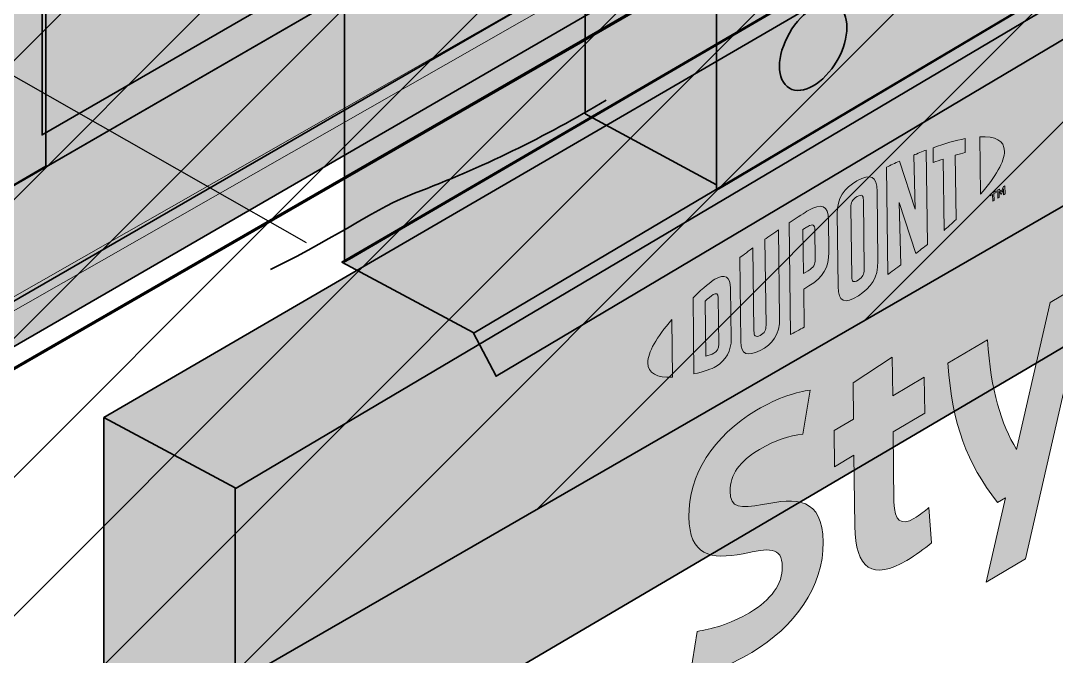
# Model space of a CAD drawing. Extents: x 26 to 600, y -763 to -29.
# Drawn here: x 216.3 to 321.8, y -509.8 to -445 of the extents above; entities that cross this region are included whole.
import ezdxf

# ---------------------------------------------------------------- set-up
doc = ezdxf.new("R2010")
doc.units = 0
doc.header["$MEASUREMENT"] = 0
for name, color, linetype, lineweight in [('below grade insulation', 7, 'Continuous', 0), ('exterior fasteners', 7, 'Continuous', 0), ('exterior insulation copy 2', 7, 'Continuous', 0), ('foundation', 7, 'Continuous', 0), ('Great Stuff 1', 7, 'Continuous', 0), ('lines and arrows', 7, 'Continuous', 0), ('OSB', 7, 'Continuous', 0), ('Sill Seal', 7, 'Continuous', 0), ('studs and insulation', 7, 'Continuous', 0), ('through wall', 7, 'Continuous', 0), ('vapor retrarder', 7, 'Continuous', 0)]:
    doc.layers.add(name, color=color, linetype=linetype, lineweight=lineweight)
pattern_1 = [(45, (0, 0), (-7.07107, 7.07107), [])]

# ---------------------------------------------------------------- blocks, each defined once
blk = doc.blocks.new('Block_7')
at = {"layer": 'studs and insulation', "true_color": 0xc2b59b, "transparency": 33554687}
h = blk.add_hatch(color=253, dxfattribs=at)
h.dxf.hatch_style = 2
h.paths.add_polyline_path([(187.55, -477.95), (438.29, -333.18), (410.87, -317.4), (160.13, -462.16)])
h = blk.add_hatch(color=253, dxfattribs=at)
h.dxf.hatch_style = 2
h.paths.add_polyline_path([(438.62, -344.79), (438.67, -332.97), (187.55, -477.95), (187.51, -489.77)])
at = {"layer": 'studs and insulation', "color": 250, "lineweight": 35, "true_color": 0x231f20}
for points in [[(187.55, -477.95), (438.29, -333.18), (410.87, -317.4), (160.13, -462.16)], [(438.62, -344.79), (438.67, -332.97), (187.55, -477.95), (187.51, -489.77)]]:
    blk.add_lwpolyline(points, close=True, dxfattribs=at)
blk = doc.blocks.new('Block_10')
at = {"layer": 'studs and insulation', "true_color": 0xc2b59b, "transparency": 33554687}
h = blk.add_hatch(color=253, dxfattribs=at)
h.dxf.hatch_style = 2
h.paths.add_polyline_path([(218.84, -459.83), (208.62, -465.78), (208.62, -225.59), (218.84, -219.64)])
at = {"layer": 'studs and insulation', "color": 250, "lineweight": 35, "true_color": 0x231f20}
blk.add_lwpolyline([(218.84, -459.83), (208.62, -465.78), (208.62, -225.59), (218.84, -219.64)], close=True, dxfattribs=at)
blk = doc.blocks.new('Block_14')
at = {"layer": 'below grade insulation', "true_color": 0x17477e, "transparency": 33554687}
h = blk.add_hatch(color=156, dxfattribs=at)
h.dxf.hatch_style = 2
edge = h.paths.add_edge_path()
edge.add_spline(control_points=[(316.54, -458.29), (316.56, -459.36), (315.66, -460.9), (314.1, -462.7), (314.1, -462.7), (314.03, -456.84), (314.03, -456.84), (315.61, -456.76), (316.53, -457.22), (316.54, -458.29)], knot_values=[0, 0, 0, 0, 1, 1, 1, 2, 2, 2, 3, 3, 3, 3], degree=3, periodic=0)
h = blk.add_hatch(color=156, dxfattribs=at)
h.dxf.hatch_style = 2
edge = h.paths.add_edge_path()
edge.add_spline(control_points=[(309.27, -459.47), (309.62, -459.34), (309.96, -459.22), (310.29, -459.11), (310.29, -459.11), (310.38, -466.37), (310.38, -466.37), (310.68, -466.11), (311.24, -465.61), (311.61, -465.26), (311.61, -465.26), (311.53, -458.71), (311.53, -458.71), (311.89, -458.61), (312.23, -458.51), (312.55, -458.43), (312.55, -458.43), (312.53, -457.03), (312.53, -457.03), (311.54, -457.22), (310.49, -457.52), (309.26, -457.96), (309.26, -457.96), (309.27, -459.47), (309.27, -459.47)], knot_values=[0, 0, 0, 0, 1, 1, 1, 2, 2, 2, 3, 3, 3, 4, 4, 4, 5, 5, 5, 6, 6, 6, 7, 7, 7, 8, 8, 8, 8], degree=3, periodic=0)
h = blk.add_hatch(color=156, dxfattribs=at)
h.dxf.hatch_style = 2
edge = h.paths.add_edge_path()
edge.add_spline(control_points=[(307.45, -464.2), (307.45, -464.2), (305.84, -459.33), (305.84, -459.33), (305.42, -459.51), (304.92, -459.75), (304.53, -459.94), (304.53, -459.94), (304.66, -470.86), (304.66, -470.86), (304.93, -470.67), (305.63, -470.16), (305.99, -469.89), (305.99, -469.89), (305.8, -463.52), (305.8, -463.52), (305.8, -463.52), (307.51, -468.74), (307.51, -468.74), (307.85, -468.47), (308.35, -468.07), (308.69, -467.8), (308.69, -467.8), (308.57, -458.2), (308.57, -458.2), (308.22, -458.33), (307.59, -458.58), (307.29, -458.71), (307.29, -458.71), (307.45, -464.2), (307.45, -464.2)], knot_values=[0, 0, 0, 0, 1, 1, 1, 2, 2, 2, 3, 3, 3, 4, 4, 4, 5, 5, 5, 6, 6, 6, 7, 7, 7, 8, 8, 8, 9, 9, 9, 10, 10, 10, 10], degree=3, periodic=0)
h = blk.add_hatch(color=156, dxfattribs=at)
h.dxf.hatch_style = 2
edge = h.paths.add_edge_path()
edge.add_spline(control_points=[(302.24, -470.37), (302.25, -470.82), (302.12, -471.13), (301.63, -471.44), (301.13, -471.75), (300.99, -471.59), (300.98, -471.12), (300.98, -471.12), (300.89, -464.02), (300.89, -464.02), (300.89, -463.56), (301.02, -463.22), (301.53, -462.93), (302.02, -462.66), (302.15, -462.82), (302.16, -463.27), (302.16, -463.27), (302.24, -470.37), (302.24, -470.37)], knot_values=[0, 0, 0, 0, 1, 1, 1, 2, 2, 2, 3, 3, 3, 4, 4, 4, 5, 5, 5, 6, 6, 6, 6], degree=3, periodic=0)
edge = h.paths.add_edge_path()
edge.add_spline(control_points=[(301.51, -461.34), (300.22, -462.03), (299.47, -463.14), (299.48, -464.64), (299.48, -464.64), (299.58, -472.09), (299.58, -472.09), (299.59, -473.67), (300.29, -473.91), (301.65, -473.04), (302.98, -472.18), (303.66, -471.19), (303.64, -469.51), (303.64, -469.51), (303.56, -462.4), (303.56, -462.4), (303.54, -460.79), (302.9, -460.59), (301.51, -461.34)], knot_values=[0, 0, 0, 0, 1, 1, 1, 2, 2, 2, 3, 3, 3, 4, 4, 4, 5, 5, 5, 6, 6, 6, 6], degree=3, periodic=0)
h = blk.add_hatch(color=156, dxfattribs=at)
h.dxf.hatch_style = 2
edge = h.paths.add_edge_path()
edge.add_spline(control_points=[(315.85, -462.25), (315.85, -462.25), (316, -462.17), (316, -462.17), (316, -462.17), (316.22, -462.44), (316.22, -462.44), (316.22, -462.44), (316.44, -461.9), (316.44, -461.9), (316.44, -461.9), (316.58, -461.82), (316.58, -461.82), (316.58, -461.82), (316.6, -462.66), (316.6, -462.66), (316.6, -462.66), (316.46, -462.74), (316.46, -462.74), (316.46, -462.74), (316.45, -462.14), (316.45, -462.14), (316.45, -462.14), (316.23, -462.68), (316.23, -462.68), (316.23, -462.68), (316.22, -462.69), (316.22, -462.69), (316.22, -462.69), (315.99, -462.42), (315.99, -462.42), (315.99, -462.42), (315.99, -463.02), (315.99, -463.02), (315.99, -463.02), (315.86, -463.1), (315.86, -463.1), (315.86, -463.1), (315.85, -462.25), (315.85, -462.25)], knot_values=[0, 0, 0, 0, 1, 1, 1, 2, 2, 2, 3, 3, 3, 4, 4, 4, 5, 5, 5, 6, 6, 6, 7, 7, 7, 8, 8, 8, 9, 9, 9, 10, 10, 10, 11, 11, 11, 12, 12, 12, 13, 13, 13, 13], degree=3, periodic=0)
edge = h.paths.add_edge_path()
edge.add_spline(control_points=[(315.33, -462.71), (315.33, -462.71), (315.1, -462.85), (315.1, -462.85), (315.1, -462.85), (315.1, -462.7), (315.1, -462.7), (315.1, -462.7), (315.69, -462.35), (315.69, -462.35), (315.69, -462.35), (315.69, -462.5), (315.69, -462.5), (315.69, -462.5), (315.47, -462.63), (315.47, -462.63), (315.47, -462.63), (315.48, -463.33), (315.48, -463.33), (315.48, -463.33), (315.34, -463.41), (315.34, -463.41), (315.34, -463.41), (315.33, -462.71), (315.33, -462.71)], knot_values=[0, 0, 0, 0, 1, 1, 1, 2, 2, 2, 3, 3, 3, 4, 4, 4, 5, 5, 5, 6, 6, 6, 7, 7, 7, 8, 8, 8, 8], degree=3, periodic=0)
h = blk.add_hatch(color=156, dxfattribs=at)
h.dxf.hatch_style = 2
edge = h.paths.add_edge_path()
edge.add_spline(control_points=[(297.25, -469.33), (297.25, -469.82), (297.11, -470.16), (296.54, -470.49), (296.54, -470.49), (296.06, -470.78), (296.06, -470.78), (296.06, -470.78), (296, -466.29), (296, -466.29), (296.22, -466.15), (296.33, -466.08), (296.46, -466), (297.07, -465.64), (297.2, -465.83), (297.21, -466.33), (297.21, -466.33), (297.25, -469.33), (297.25, -469.33)], knot_values=[0, 0, 0, 0, 1, 1, 1, 2, 2, 2, 3, 3, 3, 4, 4, 4, 5, 5, 5, 6, 6, 6, 6], degree=3, periodic=0)
edge = h.paths.add_edge_path()
edge.add_spline(control_points=[(296.53, -464.36), (296.28, -464.51), (295.41, -465.06), (294.6, -465.6), (294.6, -465.6), (294.74, -476.98), (294.74, -476.98), (295.01, -476.84), (295.73, -476.45), (296.12, -476.23), (296.12, -476.23), (296.08, -472.37), (296.08, -472.37), (296.08, -472.37), (296.62, -472.04), (296.62, -472.04), (298.07, -471.18), (298.66, -470.07), (298.65, -468.62), (298.65, -468.62), (298.61, -465.27), (298.61, -465.27), (298.59, -463.85), (297.9, -463.55), (296.53, -464.36)], knot_values=[0, 0, 0, 0, 1, 1, 1, 2, 2, 2, 3, 3, 3, 4, 4, 4, 5, 5, 5, 6, 6, 6, 7, 7, 7, 8, 8, 8, 8], degree=3, periodic=0)
h = blk.add_hatch(color=156, dxfattribs=at)
h.dxf.hatch_style = 2
edge = h.paths.add_edge_path()
edge.add_spline(control_points=[(292.24, -476.05), (292.25, -476.5), (292.12, -476.86), (291.63, -477.08), (291.15, -477.3), (291.02, -477.14), (291.01, -476.61), (291.01, -476.61), (290.91, -468.15), (290.91, -468.15), (290.59, -468.38), (289.89, -468.91), (289.58, -469.14), (289.58, -469.14), (289.69, -477.7), (289.69, -477.7), (289.71, -479.06), (290.29, -479.25), (291.65, -478.62), (292.89, -478.05), (293.65, -476.87), (293.63, -475.36), (293.63, -475.36), (293.52, -466.32), (293.52, -466.32), (293.26, -466.49), (292.41, -467.08), (292.13, -467.28), (292.13, -467.28), (292.24, -476.05), (292.24, -476.05)], knot_values=[0, 0, 0, 0, 1, 1, 1, 2, 2, 2, 3, 3, 3, 4, 4, 4, 5, 5, 5, 6, 6, 6, 7, 7, 7, 8, 8, 8, 9, 9, 9, 10, 10, 10, 10], degree=3, periodic=0)
h = blk.add_hatch(color=156, dxfattribs=at)
h.dxf.hatch_style = 2
edge = h.paths.add_edge_path()
edge.add_spline(control_points=[(287.44, -477.98), (287.45, -478.43), (287.21, -478.72), (286.93, -478.88), (286.72, -479.01), (286.38, -479.12), (286.1, -479.2), (286.1, -479.2), (286.03, -473.59), (286.03, -473.59), (286.31, -473.34), (286.64, -473.05), (286.86, -472.92), (287.14, -472.76), (287.38, -472.77), (287.38, -473.22), (287.38, -473.22), (287.44, -477.98), (287.44, -477.98)], knot_values=[0, 0, 0, 0, 1, 1, 1, 2, 2, 2, 3, 3, 3, 4, 4, 4, 5, 5, 5, 6, 6, 6, 6], degree=3, periodic=0)
edge = h.paths.add_edge_path()
edge.add_spline(control_points=[(287.03, -471.35), (286.59, -471.61), (285.95, -472.14), (284.81, -473.23), (284.81, -473.23), (284.9, -481), (284.9, -481), (285.92, -480.75), (286.69, -480.5), (287.13, -480.24), (288.15, -479.64), (288.71, -478.58), (288.7, -477.43), (288.7, -477.43), (288.63, -472.27), (288.63, -472.27), (288.62, -471.12), (288.04, -470.75), (287.03, -471.35)], knot_values=[0, 0, 0, 0, 1, 1, 1, 2, 2, 2, 3, 3, 3, 4, 4, 4, 5, 5, 5, 6, 6, 6, 6], degree=3, periodic=0)
h = blk.add_hatch(color=156, dxfattribs=at)
h.dxf.hatch_style = 2
edge = h.paths.add_edge_path()
edge.add_spline(control_points=[(280.2, -479.86), (280.21, -480.94), (281.13, -481.41), (282.71, -481.34), (282.71, -481.34), (282.64, -475.47), (282.64, -475.47), (281.08, -477.26), (280.19, -478.8), (280.2, -479.86)], knot_values=[0, 0, 0, 0, 1, 1, 1, 2, 2, 2, 3, 3, 3, 3], degree=3, periodic=0)
at = {"layer": 'below grade insulation'}
for points, knots in [([(316.54, -458.29), (316.56, -459.36), (315.66, -460.9), (314.1, -462.7), (314.1, -462.7), (314.03, -456.84), (314.03, -456.84), (315.61, -456.76), (316.53, -457.22), (316.54, -458.29)], [0, 0, 0, 0, 1, 1, 1, 2, 2, 2, 3, 3, 3, 3]), ([(309.27, -459.47), (309.62, -459.34), (309.96, -459.22), (310.29, -459.11), (310.29, -459.11), (310.38, -466.37), (310.38, -466.37), (310.68, -466.11), (311.24, -465.61), (311.61, -465.26), (311.61, -465.26), (311.53, -458.71), (311.53, -458.71), (311.89, -458.61), (312.23, -458.51), (312.55, -458.43), (312.55, -458.43), (312.53, -457.03), (312.53, -457.03), (311.54, -457.22), (310.49, -457.52), (309.26, -457.96), (309.26, -457.96), (309.27, -459.47), (309.27, -459.47)], [0, 0, 0, 0, 1, 1, 1, 2, 2, 2, 3, 3, 3, 4, 4, 4, 5, 5, 5, 6, 6, 6, 7, 7, 7, 8, 8, 8, 8]), ([(307.45, -464.2), (307.45, -464.2), (305.84, -459.33), (305.84, -459.33), (305.42, -459.51), (304.92, -459.75), (304.53, -459.94), (304.53, -459.94), (304.66, -470.86), (304.66, -470.86), (304.93, -470.67), (305.63, -470.16), (305.99, -469.89), (305.99, -469.89), (305.8, -463.52), (305.8, -463.52), (305.8, -463.52), (307.51, -468.74), (307.51, -468.74), (307.85, -468.47), (308.35, -468.07), (308.69, -467.8), (308.69, -467.8), (308.57, -458.2), (308.57, -458.2), (308.22, -458.33), (307.59, -458.58), (307.29, -458.71), (307.29, -458.71), (307.45, -464.2), (307.45, -464.2)], [0, 0, 0, 0, 1, 1, 1, 2, 2, 2, 3, 3, 3, 4, 4, 4, 5, 5, 5, 6, 6, 6, 7, 7, 7, 8, 8, 8, 9, 9, 9, 10, 10, 10, 10]), ([(301.51, -461.34), (300.22, -462.03), (299.47, -463.14), (299.48, -464.64), (299.48, -464.64), (299.58, -472.09), (299.58, -472.09), (299.59, -473.67), (300.29, -473.91), (301.65, -473.04), (302.98, -472.18), (303.66, -471.19), (303.64, -469.51), (303.64, -469.51), (303.56, -462.4), (303.56, -462.4), (303.54, -460.79), (302.9, -460.59), (301.51, -461.34)], [0, 0, 0, 0, 1, 1, 1, 2, 2, 2, 3, 3, 3, 4, 4, 4, 5, 5, 5, 6, 6, 6, 6]), ([(315.85, -462.25), (315.85, -462.25), (316, -462.17), (316, -462.17), (316, -462.17), (316.22, -462.44), (316.22, -462.44), (316.22, -462.44), (316.44, -461.9), (316.44, -461.9), (316.44, -461.9), (316.58, -461.82), (316.58, -461.82), (316.58, -461.82), (316.6, -462.66), (316.6, -462.66), (316.6, -462.66), (316.46, -462.74), (316.46, -462.74), (316.46, -462.74), (316.45, -462.14), (316.45, -462.14), (316.45, -462.14), (316.23, -462.68), (316.23, -462.68), (316.23, -462.68), (316.22, -462.69), (316.22, -462.69), (316.22, -462.69), (315.99, -462.42), (315.99, -462.42), (315.99, -462.42), (315.99, -463.02), (315.99, -463.02), (315.99, -463.02), (315.86, -463.1), (315.86, -463.1), (315.86, -463.1), (315.85, -462.25), (315.85, -462.25)], [0, 0, 0, 0, 1, 1, 1, 2, 2, 2, 3, 3, 3, 4, 4, 4, 5, 5, 5, 6, 6, 6, 7, 7, 7, 8, 8, 8, 9, 9, 9, 10, 10, 10, 11, 11, 11, 12, 12, 12, 13, 13, 13, 13]), ([(302.24, -470.37), (302.25, -470.82), (302.12, -471.13), (301.63, -471.44), (301.13, -471.75), (300.99, -471.59), (300.98, -471.12), (300.98, -471.12), (300.89, -464.02), (300.89, -464.02), (300.89, -463.56), (301.02, -463.22), (301.53, -462.93), (302.02, -462.66), (302.15, -462.82), (302.16, -463.27), (302.16, -463.27), (302.24, -470.37), (302.24, -470.37)], [0, 0, 0, 0, 1, 1, 1, 2, 2, 2, 3, 3, 3, 4, 4, 4, 5, 5, 5, 6, 6, 6, 6]), ([(315.33, -462.71), (315.33, -462.71), (315.1, -462.85), (315.1, -462.85), (315.1, -462.85), (315.1, -462.7), (315.1, -462.7), (315.1, -462.7), (315.69, -462.35), (315.69, -462.35), (315.69, -462.35), (315.69, -462.5), (315.69, -462.5), (315.69, -462.5), (315.47, -462.63), (315.47, -462.63), (315.47, -462.63), (315.48, -463.33), (315.48, -463.33), (315.48, -463.33), (315.34, -463.41), (315.34, -463.41), (315.34, -463.41), (315.33, -462.71), (315.33, -462.71)], [0, 0, 0, 0, 1, 1, 1, 2, 2, 2, 3, 3, 3, 4, 4, 4, 5, 5, 5, 6, 6, 6, 7, 7, 7, 8, 8, 8, 8]), ([(296.53, -464.36), (296.28, -464.51), (295.41, -465.06), (294.6, -465.6), (294.6, -465.6), (294.74, -476.98), (294.74, -476.98), (295.01, -476.84), (295.73, -476.45), (296.12, -476.23), (296.12, -476.23), (296.08, -472.37), (296.08, -472.37), (296.08, -472.37), (296.62, -472.04), (296.62, -472.04), (298.07, -471.18), (298.66, -470.07), (298.65, -468.62), (298.65, -468.62), (298.61, -465.27), (298.61, -465.27), (298.59, -463.85), (297.9, -463.55), (296.53, -464.36)], [0, 0, 0, 0, 1, 1, 1, 2, 2, 2, 3, 3, 3, 4, 4, 4, 5, 5, 5, 6, 6, 6, 7, 7, 7, 8, 8, 8, 8]), ([(292.24, -476.05), (292.25, -476.5), (292.12, -476.86), (291.63, -477.08), (291.15, -477.3), (291.02, -477.14), (291.01, -476.61), (291.01, -476.61), (290.91, -468.15), (290.91, -468.15), (290.59, -468.38), (289.89, -468.91), (289.58, -469.14), (289.58, -469.14), (289.69, -477.7), (289.69, -477.7), (289.71, -479.06), (290.29, -479.25), (291.65, -478.62), (292.89, -478.05), (293.65, -476.87), (293.63, -475.36), (293.63, -475.36), (293.52, -466.32), (293.52, -466.32), (293.26, -466.49), (292.41, -467.08), (292.13, -467.28), (292.13, -467.28), (292.24, -476.05), (292.24, -476.05)], [0, 0, 0, 0, 1, 1, 1, 2, 2, 2, 3, 3, 3, 4, 4, 4, 5, 5, 5, 6, 6, 6, 7, 7, 7, 8, 8, 8, 9, 9, 9, 10, 10, 10, 10]), ([(297.25, -469.33), (297.25, -469.82), (297.11, -470.16), (296.54, -470.49), (296.54, -470.49), (296.06, -470.78), (296.06, -470.78), (296.06, -470.78), (296, -466.29), (296, -466.29), (296.22, -466.15), (296.33, -466.08), (296.46, -466), (297.07, -465.64), (297.2, -465.83), (297.21, -466.33), (297.21, -466.33), (297.25, -469.33), (297.25, -469.33)], [0, 0, 0, 0, 1, 1, 1, 2, 2, 2, 3, 3, 3, 4, 4, 4, 5, 5, 5, 6, 6, 6, 6]), ([(287.03, -471.35), (286.59, -471.61), (285.95, -472.14), (284.81, -473.23), (284.81, -473.23), (284.9, -481), (284.9, -481), (285.92, -480.75), (286.69, -480.5), (287.13, -480.24), (288.15, -479.64), (288.71, -478.58), (288.7, -477.43), (288.7, -477.43), (288.63, -472.27), (288.63, -472.27), (288.62, -471.12), (288.04, -470.75), (287.03, -471.35)], [0, 0, 0, 0, 1, 1, 1, 2, 2, 2, 3, 3, 3, 4, 4, 4, 5, 5, 5, 6, 6, 6, 6]), ([(287.44, -477.98), (287.45, -478.43), (287.21, -478.72), (286.93, -478.88), (286.72, -479.01), (286.38, -479.12), (286.1, -479.2), (286.1, -479.2), (286.03, -473.59), (286.03, -473.59), (286.31, -473.34), (286.64, -473.05), (286.86, -472.92), (287.14, -472.76), (287.38, -472.77), (287.38, -473.22), (287.38, -473.22), (287.44, -477.98), (287.44, -477.98)], [0, 0, 0, 0, 1, 1, 1, 2, 2, 2, 3, 3, 3, 4, 4, 4, 5, 5, 5, 6, 6, 6, 6]), ([(280.2, -479.86), (280.21, -480.94), (281.13, -481.41), (282.71, -481.34), (282.71, -481.34), (282.64, -475.47), (282.64, -475.47), (281.08, -477.26), (280.19, -478.8), (280.2, -479.86)], [0, 0, 0, 0, 1, 1, 1, 2, 2, 2, 3, 3, 3, 3])]:
    blk.add_open_spline(points, degree=3, knots=knots, dxfattribs=at)
blk = doc.blocks.new('Block_13')
at = {"layer": 'below grade insulation'}
blk.add_blockref('Block_14', (0, 0), dxfattribs=at)
blk = doc.blocks.new('Block_19')
at = {"layer": 'below grade insulation', "true_color": 0x17477e, "transparency": 33554687}
h = blk.add_hatch(color=156, dxfattribs=at)
h.dxf.hatch_style = 2
edge = h.paths.add_edge_path()
edge.add_spline(control_points=[(306.58, -499.99), (303.13, -502.04), (301.34, -500.91), (301.29, -496.5), (301.29, -496.5), (301.2, -489.28), (301.2, -489.28), (301.2, -489.28), (299.23, -490.45), (299.23, -490.45), (299.23, -490.45), (299.18, -486.77), (299.18, -486.77), (299.18, -486.77), (301.15, -485.6), (301.15, -485.6), (301.15, -485.6), (301.11, -481.89), (301.11, -481.89), (301.11, -481.89), (305.1, -479.28), (305.1, -479.28), (305.1, -479.28), (305.15, -483.23), (305.15, -483.23), (305.15, -483.23), (308.37, -481.32), (308.37, -481.32), (308.37, -481.32), (308.41, -484.99), (308.41, -484.99), (308.41, -484.99), (305.2, -486.9), (305.2, -486.9), (305.2, -486.9), (305.28, -494.06), (305.28, -494.06), (305.31, -496), (306.01, -496.49), (307.32, -495.72), (307.93, -495.36), (308.47, -494.93), (308.85, -494.6), (308.85, -494.6), (309.1, -498.2), (309.1, -498.2), (308.41, -498.81), (307.48, -499.46), (306.58, -499.99)], knot_values=[0, 0, 0, 0, 1, 1, 1, 2, 2, 2, 3, 3, 3, 4, 4, 4, 5, 5, 5, 6, 6, 6, 7, 7, 7, 8, 8, 8, 9, 9, 9, 10, 10, 10, 11, 11, 11, 12, 12, 12, 13, 13, 13, 14, 14, 14, 15, 15, 15, 16, 16, 16, 16], degree=3, periodic=0)
h = blk.add_hatch(color=156, dxfattribs=at)
h.dxf.hatch_style = 2
edge = h.paths.add_edge_path()
edge.add_spline(control_points=[(285.22, -507.22), (286.59, -507.01), (288.54, -506.53), (290.57, -505.32), (292.8, -504), (293.92, -502.39), (293.9, -500.65), (293.87, -498.55), (292.53, -498.74), (289.91, -499.31), (286.59, -499.97), (284.43, -499.47), (284.38, -495.56), (284.33, -491.31), (286.82, -487.34), (291.28, -484.69), (293.45, -483.4), (295.49, -482.77), (296.74, -482.66), (296.74, -482.66), (295.98, -487.12), (295.98, -487.12), (294.64, -487.31), (293.21, -487.72), (291.59, -488.68), (289.56, -489.89), (288.56, -491.29), (288.58, -492.93), (288.6, -494.73), (289.62, -494.7), (291.89, -494.3), (295.36, -493.62), (298.01, -493.56), (298.07, -498.14), (298.12, -502.62), (295.14, -506.79), (290.79, -509.37), (288.3, -510.85), (285.98, -511.62), (284.52, -511.71), (284.52, -511.71), (285.22, -507.22), (285.22, -507.22)], knot_values=[0, 0, 0, 0, 1, 1, 1, 2, 2, 2, 3, 3, 3, 4, 4, 4, 5, 5, 5, 6, 6, 6, 7, 7, 7, 8, 8, 8, 9, 9, 9, 10, 10, 10, 11, 11, 11, 12, 12, 12, 13, 13, 13, 14, 14, 14, 14], degree=3, periodic=0)
at = {"layer": 'below grade insulation'}
for points, knots in [([(306.58, -499.99), (303.13, -502.04), (301.34, -500.91), (301.29, -496.5), (301.29, -496.5), (301.2, -489.28), (301.2, -489.28), (301.2, -489.28), (299.23, -490.45), (299.23, -490.45), (299.23, -490.45), (299.18, -486.77), (299.18, -486.77), (299.18, -486.77), (301.15, -485.6), (301.15, -485.6), (301.15, -485.6), (301.11, -481.89), (301.11, -481.89), (301.11, -481.89), (305.1, -479.28), (305.1, -479.28), (305.1, -479.28), (305.15, -483.23), (305.15, -483.23), (305.15, -483.23), (308.37, -481.32), (308.37, -481.32), (308.37, -481.32), (308.41, -484.99), (308.41, -484.99), (308.41, -484.99), (305.2, -486.9), (305.2, -486.9), (305.2, -486.9), (305.28, -494.06), (305.28, -494.06), (305.31, -496), (306.01, -496.49), (307.32, -495.72), (307.93, -495.36), (308.47, -494.93), (308.85, -494.6), (308.85, -494.6), (309.1, -498.2), (309.1, -498.2), (308.41, -498.81), (307.48, -499.46), (306.58, -499.99)], [0, 0, 0, 0, 1, 1, 1, 2, 2, 2, 3, 3, 3, 4, 4, 4, 5, 5, 5, 6, 6, 6, 7, 7, 7, 8, 8, 8, 9, 9, 9, 10, 10, 10, 11, 11, 11, 12, 12, 12, 13, 13, 13, 14, 14, 14, 15, 15, 15, 16, 16, 16, 16]), ([(285.22, -507.22), (286.59, -507.01), (288.54, -506.53), (290.57, -505.32), (292.8, -504), (293.92, -502.39), (293.9, -500.65), (293.87, -498.55), (292.53, -498.74), (289.91, -499.31), (286.59, -499.97), (284.43, -499.47), (284.38, -495.56), (284.33, -491.31), (286.82, -487.34), (291.28, -484.69), (293.45, -483.4), (295.49, -482.77), (296.74, -482.66), (296.74, -482.66), (295.98, -487.12), (295.98, -487.12), (294.64, -487.31), (293.21, -487.72), (291.59, -488.68), (289.56, -489.89), (288.56, -491.29), (288.58, -492.93), (288.6, -494.73), (289.62, -494.7), (291.89, -494.3), (295.36, -493.62), (298.01, -493.56), (298.07, -498.14), (298.12, -502.62), (295.14, -506.79), (290.79, -509.37), (288.3, -510.85), (285.98, -511.62), (284.52, -511.71), (284.52, -511.71), (285.22, -507.22), (285.22, -507.22)], [0, 0, 0, 0, 1, 1, 1, 2, 2, 2, 3, 3, 3, 4, 4, 4, 5, 5, 5, 6, 6, 6, 7, 7, 7, 8, 8, 8, 9, 9, 9, 10, 10, 10, 11, 11, 11, 12, 12, 12, 13, 13, 13, 14, 14, 14, 14])]:
    blk.add_open_spline(points, degree=3, knots=knots, dxfattribs=at)
blk = doc.blocks.new('Block_18')
at = {"layer": 'below grade insulation', "true_color": 0x17477e, "transparency": 33554687}
h = blk.add_hatch(color=156, dxfattribs=at)
h.dxf.hatch_style = 2
edge = h.paths.add_edge_path()
edge.add_spline(control_points=[(321.21, -473.71), (321.21, -473.71), (317.77, -488.71), (317.77, -488.71), (316.2, -485.99), (315.17, -482.8), (314.8, -477.52), (314.8, -477.52), (310.77, -479.91), (310.77, -479.91), (311.28, -486.37), (312.64, -489.91), (315.84, -494.11), (315.84, -494.11), (316.65, -493.63), (316.65, -493.63), (316.65, -493.63), (314.69, -502.2), (314.69, -502.2), (314.69, -502.2), (318.68, -499.83), (318.68, -499.83), (318.68, -499.83), (325.2, -471.34), (325.2, -471.34), (325.2, -471.34), (321.21, -473.71), (321.21, -473.71)], knot_values=[0, 0, 0, 0, 1, 1, 1, 2, 2, 2, 3, 3, 3, 4, 4, 4, 5, 5, 5, 6, 6, 6, 7, 7, 7, 8, 8, 8, 9, 9, 9, 9], degree=3, periodic=0)
at = {"layer": 'below grade insulation'}
blk.add_open_spline([(321.21, -473.71), (321.21, -473.71), (317.77, -488.71), (317.77, -488.71), (316.2, -485.99), (315.17, -482.8), (314.8, -477.52), (314.8, -477.52), (310.77, -479.91), (310.77, -479.91), (311.28, -486.37), (312.64, -489.91), (315.84, -494.11), (315.84, -494.11), (316.65, -493.63), (316.65, -493.63), (316.65, -493.63), (314.69, -502.2), (314.69, -502.2), (314.69, -502.2), (318.68, -499.83), (318.68, -499.83), (318.68, -499.83), (325.2, -471.34), (325.2, -471.34), (325.2, -471.34), (321.21, -473.71), (321.21, -473.71)], degree=3, knots=[0, 0, 0, 0, 1, 1, 1, 2, 2, 2, 3, 3, 3, 4, 4, 4, 5, 5, 5, 6, 6, 6, 7, 7, 7, 8, 8, 8, 9, 9, 9, 9], dxfattribs=at)
blk.add_blockref('Block_19', (0, 0), dxfattribs=at)
blk = doc.blocks.new('Block_17')
at = {"layer": 'below grade insulation'}
blk.add_blockref('Block_18', (0, 0), dxfattribs=at)
blk = doc.blocks.new('Block_15')
at = {"layer": 'below grade insulation'}
blk.add_blockref('Block_17', (0, 0), dxfattribs=at)
blk = doc.blocks.new('Block_12')
at = {"layer": 'below grade insulation'}
for name in ['Block_15', 'Block_13']:
    blk.add_blockref(name, (0, 0), dxfattribs=at)
blk = doc.blocks.new('Block_11')
at = {"layer": 'below grade insulation'}
blk.add_lwpolyline([(453.11, -365.46), (453.11, -400.64), (357.44, -457.51), (357.37, -457.55), (328.1, -474.97), (318.28, -480.8), (238.14, -527.88), (238.14, -492.6), (238.24, -492.65), (453.1, -365.46)], close=True, dxfattribs=at)
blk.add_blockref('Block_12', (0, 0), dxfattribs=at)

msp = doc.modelspace()

# ---------------------------------------------------------------- hatches: boundary and pattern name
at = {"layer": 'below grade insulation', "true_color": 0xb9babe, "transparency": 33554687}
h = msp.add_hatch(color=9, dxfattribs=at)
h.dxf.hatch_style = 2
h.paths.add_polyline_path([(453.1, -365.46), (238.24, -492.65), (238.14, -492.6), (224.76, -485.44), (441.7, -359.35), (441.71, -359.35), (441.85, -359.44)])
h = msp.add_hatch(color=9, dxfattribs=at)
h.dxf.hatch_style = 2
h.paths.add_polyline_path([(453.11, -365.46), (453.11, -400.64), (357.44, -457.51), (357.37, -457.55), (328.1, -474.97), (318.28, -480.8), (238.14, -527.88), (238.14, -492.6), (238.24, -492.65), (453.1, -365.46)])
h = msp.add_hatch(color=9, dxfattribs=at)
h.dxf.hatch_style = 2
h.paths.add_polyline_path([(238.14, -492.6), (238.14, -527.88), (224.6, -520.55), (224.76, -520.26), (224.76, -485.44)])
at = {"layer": 'exterior insulation copy 2', "true_color": 0xb9babe, "transparency": 33554687}
h = msp.add_hatch(color=9, dxfattribs=at)
h.dxf.hatch_style = 2
h.paths.add_polyline_path([(455.15, -103.39), (453.31, -363.76), (287.67, -462), (287.19, -462.29), (287.19, -283.8), (287.24, -283.71), (367.37, -154.17)])
h = msp.add_hatch(color=9, dxfattribs=at)
h.dxf.hatch_style = 2
h.paths.add_polyline_path([(287.19, -283.68), (287.19, -461.74), (273.8, -454.5), (273.8, -275.54), (273.92, -275.36)])
at = {"layer": 'foundation', "true_color": 0x000000, "transparency": 33554687}
h = msp.add_hatch(dxfattribs=at)
h.set_pattern_fill('_U', color=18, scale=10, angle=45, style=2, pattern_type=0)
h.set_pattern_definition(pattern_1)
h.paths.add_polyline_path([(441.7, -350.21), (177.61, -502.42), (129.37, -475.33), (393.46, -323.12)])
h = msp.add_hatch(dxfattribs=at)
h.set_pattern_fill('_U', color=18, scale=10, angle=45, style=2, pattern_type=0)
h.set_pattern_definition(pattern_1)
h.paths.add_polyline_path([(442.15, -394.9), (177.56, -547.42), (177.58, -502.27), (442.15, -349.76)])
at = {"layer": 'OSB', "true_color": 0xcfae78, "transparency": 33554687}
h = msp.add_hatch(color=43, dxfattribs=at)
h.dxf.hatch_style = 2
h.paths.add_polyline_path([(441.66, -347.39), (191.5, -492.11), (191.5, -341.37), (293.12, -180.94), (441.66, -95)])
at = {"layer": 'Sill Seal', "true_color": 0x7598c3, "transparency": 33554687}
h = msp.add_hatch(color=153, dxfattribs=at)
h.dxf.hatch_style = 2
h.paths.add_polyline_path([(438.45, -346.06), (437.15, -346.8), (177.79, -494.66), (152.89, -481.13), (151.59, -480.42), (412.24, -331.83)])
h = msp.add_hatch(color=153, dxfattribs=at)
h.dxf.hatch_style = 2
h.paths.add_polyline_path([(438.45, -346.06), (438.45, -347.51), (177.79, -496.1), (177.79, -494.66), (437.15, -346.8)])
at = {"layer": 'studs and insulation', "true_color": 0xffeb95, "transparency": 33554687}
h = msp.add_hatch(color=41, dxfattribs=at)
h.dxf.hatch_style = 2
h.paths.add_polyline_path([(316.4, -400.11), (218.46, -456.65), (218.46, -219.77), (316.4, -163.23)])
at = {"layer": 'through wall', "true_color": 0xd8d9d9, "transparency": 33554687}
h = msp.add_hatch(color=254, dxfattribs=at)
h.dxf.hatch_style = 2
h.paths.add_polyline_path([(441.66, -320), (441.66, -357.42), (249.78, -469.3), (249.3, -469.59), (249.3, -433.76), (249.4, -433.81)])
h = msp.add_hatch(color=254, dxfattribs=at)
h.dxf.hatch_style = 2
h.paths.add_polyline_path([(453.31, -363.76), (262.51, -476.82), (262.41, -476.77), (249.02, -469.61), (441.66, -357.42)])
h = msp.add_hatch(color=254, dxfattribs=at)
h.dxf.hatch_style = 2
h.paths.add_polyline_path([(453.31, -363.76), (262.51, -476.82), (262.41, -476.77), (264.73, -481.23), (456.45, -367.42)])
at = {"layer": 'vapor retrarder', "true_color": 0xc0e2ca, "transparency": 33554687}
h = msp.add_hatch(color=254, dxfattribs=at)
h.dxf.hatch_style = 2
edge = h.paths.add_edge_path()
edge.add_spline(control_points=[(159.98, -473.8), (159.98, -473.8), (410.89, -328.65), (410.89, -328.65), (410.89, -328.65), (410.89, -72.3), (410.89, -72.3), (410.89, -72.3), (171.61, -210.74), (171.61, -210.74), (161.46, -236.66), (159.69, -287.57), (168.57, -331.96), (177.44, -376.35), (172.71, -429.77), (159.98, -473.8)], knot_values=[0, 0, 0, 0, 1, 1, 1, 2, 2, 2, 3, 3, 3, 4, 4, 4, 5, 5, 5, 5], degree=3, periodic=0)

# ---------------------------------------------------------------- linework, layer by layer
at = {"layer": 'below grade insulation', "color": 250, "lineweight": 35, "true_color": 0x231f20}
for points in [[(453.1, -365.46), (238.24, -492.65), (238.14, -492.6), (224.76, -485.44), (441.7, -359.35), (441.71, -359.35), (441.85, -359.44)], [(453.11, -365.46), (453.11, -400.64), (357.44, -457.51), (357.37, -457.55), (328.1, -474.97), (318.28, -480.8), (238.14, -527.88), (238.14, -492.6), (238.24, -492.65), (453.1, -365.46)], [(238.14, -492.6), (238.14, -527.88), (224.6, -520.55), (224.76, -520.26), (224.76, -485.44)]]:
    msp.add_lwpolyline(points, close=True, dxfattribs=at)
at = {"layer": 'exterior fasteners', "color": 250, "lineweight": 35, "true_color": 0x231f20}
msp.add_ellipse((297.05, -447.68), major_axis=(2.43, 4.21), ratio=0.57735, dxfattribs=at)
at = {"layer": 'exterior insulation copy 2', "color": 250, "lineweight": 35, "true_color": 0x231f20}
for points in [[(455.15, -103.39), (453.31, -363.76), (287.67, -462), (287.19, -462.29), (287.19, -283.8), (287.24, -283.71), (367.37, -154.17)], [(287.19, -283.68), (287.19, -461.74), (273.8, -454.5), (273.8, -275.54), (273.92, -275.36)]]:
    msp.add_lwpolyline(points, close=True, dxfattribs=at)
at = {"layer": 'foundation', "color": 250, "lineweight": 35, "true_color": 0x231f20}
for points in [[(441.7, -350.21), (177.61, -502.42), (129.37, -475.33), (393.46, -323.12)], [(442.15, -394.9), (177.56, -547.42), (177.58, -502.27), (442.15, -349.76)]]:
    msp.add_lwpolyline(points, close=True, dxfattribs=at)
at = {"layer": 'Great Stuff 1', "color": 43, "lineweight": 35, "true_color": 0xfbb042}
msp.add_open_spline([(241.75, -470.37), (249.3, -466.63), (252.48, -464.09), (256.43, -462.59), (263.2, -460.02), (269.75, -456.84), (275.96, -453.11)], degree=3, knots=[0, 0, 0, 0, 1, 1, 1, 2, 2, 2, 2], dxfattribs=at)
at = {"layer": 'lines and arrows', "color": 250, "lineweight": 25, "true_color": 0x231f20}
msp.add_line((245.41, -467.63), (126.07, -399.71), dxfattribs=at)
at = {"layer": 'OSB', "color": 250, "lineweight": 35, "true_color": 0x231f20}
msp.add_lwpolyline([(441.66, -347.39), (191.5, -492.11), (191.5, -341.37), (293.12, -180.94), (441.66, -95)], close=True, dxfattribs=at)
at = {"layer": 'Sill Seal', "color": 250, "lineweight": 9, "true_color": 0x231f20}
for points in [[(438.45, -346.06), (437.15, -346.8), (177.79, -494.66), (152.89, -481.13), (151.59, -480.42), (412.24, -331.83)], [(438.45, -346.06), (438.45, -347.51), (177.79, -496.1), (177.79, -494.66), (437.15, -346.8)]]:
    msp.add_lwpolyline(points, close=True, dxfattribs=at)
at = {"layer": 'studs and insulation', "color": 250, "lineweight": 35, "true_color": 0x231f20}
msp.add_lwpolyline([(316.4, -400.11), (218.46, -456.65), (218.46, -219.77), (316.4, -163.23)], close=True, dxfattribs=at)
at = {"layer": 'through wall', "color": 250, "lineweight": 35, "true_color": 0x231f20}
for points in [[(441.66, -320), (441.66, -357.42), (249.78, -469.3), (249.3, -469.59), (249.3, -433.76), (249.4, -433.81)], [(453.31, -363.76), (262.51, -476.82), (262.41, -476.77), (249.02, -469.61), (441.66, -357.42)], [(453.31, -363.76), (262.51, -476.82), (262.41, -476.77), (264.73, -481.23), (456.45, -367.42)]]:
    msp.add_lwpolyline(points, close=True, dxfattribs=at)
at = {"layer": 'vapor retrarder', "color": 250, "lineweight": 35, "true_color": 0x231f20}
msp.add_open_spline([(159.98, -473.8), (159.98, -473.8), (410.89, -328.65), (410.89, -328.65), (410.89, -328.65), (410.89, -72.3), (410.89, -72.3), (410.89, -72.3), (171.61, -210.74), (171.61, -210.74), (161.46, -236.66), (159.69, -287.57), (168.57, -331.96), (177.44, -376.35), (172.71, -429.77), (159.98, -473.8)], degree=3, knots=[0, 0, 0, 0, 1, 1, 1, 2, 2, 2, 3, 3, 3, 4, 4, 4, 5, 5, 5, 5], dxfattribs=at)

# ---------------------------------------------------------------- block references
at = {"layer": 'below grade insulation'}
msp.add_blockref('Block_11', (0, 0), dxfattribs=at)
at = {"layer": 'studs and insulation'}
for name in ['Block_10', 'Block_7']:
    msp.add_blockref(name, (0, 0), dxfattribs=at)

doc.saveas('drawing.dxf')
